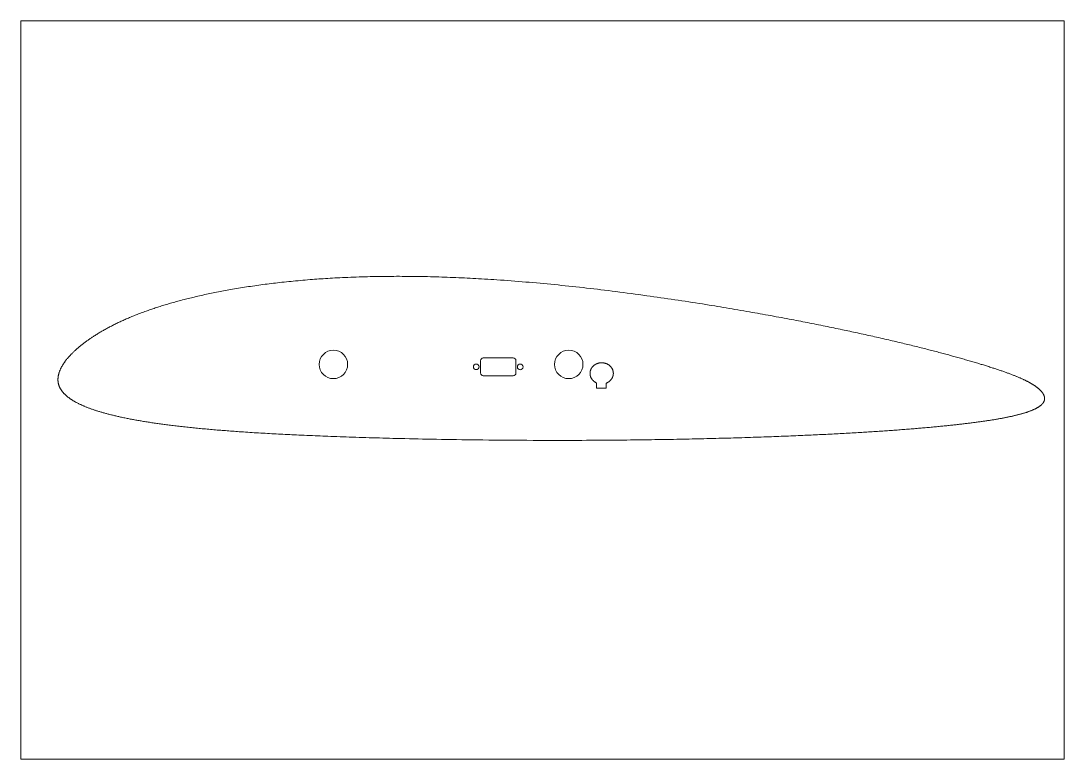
# Paper-space layout 'Sheet' of a CAD drawing. Header units: millimetres. Extents: x 0 to 594, y 0 to 420.
# The model-space entities are those that its viewports show. They can reach past a viewport. Long polylines and large blocks are cut down to what shows.
import ezdxf

# ---------------------------------------------------------------- set-up
doc = ezdxf.new("R2010")
doc.units = ezdxf.units.MM
doc.layers.add('Geometries', color=7, linetype='Continuous')

msp = doc.modelspace()

# ---------------------------------------------------------------- linework, layer by layer
at = {"layer": 'Geometries', "linetype": 'Continuous', "lineweight": 13}
for p, q in [((261.71, 226.68), (261.71, 219.68)), ((280.31, 228.28), (263.31, 228.28)), ((281.91, 219.68), (281.91, 226.68)), ((263.31, 218.08), (280.31, 218.08)), ((327.74, 210.96), (327.74, 214.04)), ((333.23, 213.87), (333.22, 210.96)), ((333.22, 210.96), (327.74, 210.96))]:
    msp.add_line(p, q, dxfattribs=at)
at = {"layer": 'Geometries', "linetype": 'Continuous', "lineweight": 13, "flags": 128}
for points in [[(532.47, 190.26), (533.13, 190.34), (533.79, 190.41), (534.45, 190.48), (535.1, 190.56), (535.75, 190.63), (536.4, 190.71), (537, 190.78), (537.61, 190.85), (538.21, 190.92), (538.8, 190.99), (539.39, 191.07), (539.98, 191.14), (540.57, 191.21), (541.15, 191.28), (541.73, 191.36), (542.31, 191.43), (542.87, 191.5), (543.43, 191.58), (543.98, 191.65), (544.53, 191.72), (545.09, 191.8), (545.65, 191.87), (546.2, 191.95), (546.75, 192.03), (547.29, 192.1), (547.83, 192.18), (548.35, 192.25), (548.88, 192.33), (549.4, 192.41), (549.93, 192.48), (550.45, 192.56), (550.97, 192.64), (551.49, 192.72), (552.01, 192.8), (552.52, 192.88), (553.02, 192.96), (553.53, 193.04), (554.02, 193.12), (554.52, 193.2), (555.01, 193.29), (555.5, 193.37), (555.97, 193.45), (556.44, 193.53), (556.91, 193.61), (557.37, 193.7), (557.84, 193.78), (558.31, 193.87), (558.77, 193.95), (559.22, 194.04), (559.68, 194.12), (560.13, 194.21), (560.57, 194.3), (561.02, 194.38), (561.45, 194.47), (561.89, 194.56), (562.32, 194.65), (562.74, 194.74), (563.17, 194.83), (563.58, 194.92), (563.96, 195), (564.34, 195.08), (564.71, 195.17), (565.08, 195.25), (565.45, 195.34), (565.81, 195.42), (566.2, 195.51), (566.59, 195.61), (566.97, 195.7), (567.35, 195.8), (567.72, 195.89), (568.09, 195.98), (568.45, 196.08), (568.8, 196.17), (569.15, 196.27), (569.51, 196.37), (569.86, 196.46), (570.2, 196.56), (570.54, 196.66), (570.88, 196.76), (571.21, 196.86), (571.54, 196.96), (571.87, 197.06), (572.18, 197.17), (572.5, 197.27), (572.81, 197.37), (573.12, 197.47), (573.42, 197.58), (573.72, 197.68), (573.99, 197.78), (574.25, 197.87), (574.51, 197.97), (574.77, 198.07), (575.02, 198.17), (575.27, 198.27), (575.51, 198.36), (575.74, 198.46), (575.97, 198.55), (576.19, 198.65), (576.41, 198.74), (576.63, 198.84), (576.84, 198.94), (577.05, 199.04), (577.27, 199.14), (577.48, 199.24), (577.69, 199.35), (577.9, 199.45), (578.1, 199.55), (578.3, 199.66), (578.49, 199.77), (578.68, 199.87), (578.86, 199.98), (579.04, 200.09), (579.22, 200.2), (579.39, 200.3), (579.55, 200.41), (579.71, 200.51), (579.86, 200.61), (580.01, 200.72), (580.15, 200.82), (580.29, 200.93), (580.43, 201.03), (580.57, 201.14), (580.7, 201.25), (580.82, 201.35), (580.94, 201.46), (581.06, 201.57), (581.17, 201.67), (581.27, 201.77), (581.37, 201.87), (581.47, 201.97), (581.56, 202.07), (581.65, 202.17), (581.74, 202.27), (581.82, 202.37), (581.9, 202.48), (581.98, 202.58), (582.06, 202.68), (582.13, 202.79), (582.19, 202.88), (582.25, 202.98), (582.31, 203.08), (582.37, 203.18), (582.42, 203.28), (582.48, 203.4), (582.53, 203.52), (582.58, 203.63), (582.63, 203.75), (582.67, 203.87), (582.71, 203.99), (582.74, 204.11), (582.77, 204.22), (582.8, 204.33), (582.82, 204.44), (582.84, 204.55), (582.85, 204.66), (582.87, 204.77), (582.87, 204.89), (582.88, 205), (582.88, 205.11), (582.88, 205.23), (582.88, 205.34), (582.87, 205.46), (582.86, 205.56), (582.85, 205.67), (582.83, 205.78), (582.81, 205.89), (582.79, 206), (582.77, 206.13), (582.73, 206.25), (582.7, 206.38), (582.66, 206.5), (582.62, 206.63), (582.57, 206.75), (582.53, 206.87), (582.48, 206.99), (582.43, 207.11), (582.37, 207.23), (582.31, 207.35), (582.25, 207.47), (582.19, 207.59), (582.12, 207.72), (582.05, 207.84), (581.97, 207.96), (581.89, 208.08), (581.82, 208.2), (581.73, 208.32), (581.65, 208.44), (581.55, 208.58), (581.44, 208.72), (581.33, 208.85), (581.22, 208.99), (581.11, 209.13), (580.99, 209.27), (580.86, 209.41), (580.73, 209.55), (580.6, 209.69), (580.45, 209.84), (580.31, 209.98), (580.16, 210.13), (580, 210.28), (579.84, 210.42), (579.69, 210.56), (579.53, 210.7), (579.36, 210.84), (579.2, 210.98), (579.03, 211.13), (578.85, 211.27), (578.67, 211.41), (578.49, 211.55), (578.3, 211.7), (578.1, 211.84), (577.89, 211.99), (577.69, 212.14), (577.48, 212.29), (577.26, 212.43), (577.04, 212.58), (576.82, 212.73), (576.59, 212.88), (576.36, 213.03), (576.12, 213.17), (575.88, 213.32), (575.65, 213.46), (575.42, 213.6), (575.18, 213.74), (574.94, 213.88), (574.7, 214.02), (574.46, 214.15), (574.21, 214.29), (573.97, 214.42), (573.72, 214.56), (573.46, 214.69), (573.2, 214.83), (572.94, 214.96), (572.65, 215.11), (572.36, 215.26), (572.06, 215.41), (571.76, 215.55), (571.45, 215.7), (571.14, 215.85), (570.83, 216), (570.51, 216.14), (570.19, 216.29), (569.86, 216.44), (569.54, 216.58), (569.22, 216.72), (568.89, 216.87), (568.55, 217.01), (568.21, 217.16), (567.87, 217.31), (567.52, 217.45), (567.16, 217.6), (566.81, 217.74), (566.46, 217.89), (566.1, 218.03), (565.74, 218.18), (565.38, 218.32), (564.94, 218.49), (564.5, 218.66), (564.06, 218.83), (563.61, 219), (563.16, 219.17), (562.7, 219.34), (562.26, 219.5), (561.82, 219.67), (561.37, 219.83), (560.92, 219.99), (560.47, 220.15), (560.01, 220.32), (559.55, 220.48), (559.08, 220.64), (558.59, 220.81), (558.1, 220.98), (557.6, 221.15), (557.1, 221.32), (556.59, 221.49), (556.09, 221.66), (555.57, 221.83), (555.06, 222), (554.54, 222.17), (554.02, 222.34), (553.49, 222.51), (552.96, 222.68), (552.34, 222.88), (551.71, 223.08), (551.07, 223.28), (550.43, 223.48), (549.84, 223.67), (549.24, 223.86), (548.64, 224.04), (548.03, 224.23), (547.42, 224.42), (546.81, 224.6), (546.2, 224.79), (545.52, 224.99), (544.84, 225.2), (544.15, 225.4), (543.46, 225.61), (542.76, 225.82), (542.07, 226.02), (541.37, 226.23), (540.66, 226.43), (539.95, 226.64), (539.24, 226.85), (538.54, 227.05), (537.83, 227.25), (537.12, 227.46), (536.41, 227.66), (535.68, 227.87), (534.95, 228.07), (534.21, 228.28), (533.48, 228.49), (532.73, 228.7), (532, 228.9), (531.26, 229.1), (530.53, 229.31), (529.78, 229.51), (529.02, 229.72), (528.26, 229.93), (527.49, 230.13), (526.72, 230.34), (525.95, 230.55), (525.17, 230.76), (524.39, 230.97), (523.56, 231.19), (522.73, 231.41), (521.89, 231.63), (521.05, 231.85), (520.2, 232.07), (519.36, 232.29), (518.55, 232.5), (517.75, 232.71), (516.94, 232.91), (516.13, 233.12), (515.31, 233.33), (514.4, 233.56), (513.49, 233.79), (512.57, 234.02), (511.64, 234.26), (510.71, 234.49), (509.78, 234.72), (508.85, 234.95), (507.91, 235.18), (506.96, 235.42), (506.02, 235.65), (505.07, 235.88), (504.11, 236.11), (503.16, 236.34), (502.2, 236.57), (501.23, 236.8), (500.27, 237.03), (499.25, 237.28), (498.23, 237.52), (497.2, 237.76), (496.17, 238), (495.14, 238.24), (494.1, 238.48), (492.97, 238.75), (491.83, 239.01), (490.69, 239.27), (489.54, 239.54), (488.39, 239.8), (487.23, 240.06), (486.07, 240.32), (485, 240.56), (483.93, 240.8), (482.86, 241.04), (481.78, 241.28), (480.7, 241.52), (479.61, 241.76), (478.52, 242), (477.43, 242.23), (476.34, 242.47), (475.24, 242.71), (474.14, 242.95), (473.03, 243.18), (471.99, 243.41), (470.94, 243.63), (469.89, 243.85), (468.84, 244.08), (467.78, 244.3), (466.56, 244.56), (465.33, 244.81), (464.1, 245.07), (462.87, 245.32), (461.63, 245.58), (460.41, 245.83), (459.19, 246.08), (457.96, 246.33), (456.73, 246.58), (455.48, 246.83), (454.21, 247.08), (452.95, 247.34), (451.68, 247.59), (450.41, 247.84), (449.14, 248.09), (447.86, 248.34), (446.58, 248.59), (445.29, 248.84), (444.01, 249.09), (442.72, 249.34), (441.42, 249.59), (440.13, 249.84), (438.83, 250.08), (437.39, 250.36), (435.95, 250.63), (434.51, 250.9), (433.07, 251.17), (431.62, 251.44), (430.08, 251.72), (428.54, 252), (426.99, 252.29), (425.44, 252.57), (423.89, 252.85), (422.33, 253.13), (420.85, 253.39), (419.38, 253.66), (417.9, 253.92), (416.42, 254.18), (414.93, 254.44), (413.27, 254.73), (411.6, 255.02), (409.93, 255.31), (408.26, 255.59), (406.59, 255.88), (404.91, 256.16), (403.22, 256.45), (401.54, 256.73), (399.93, 256.99), (398.32, 257.26), (396.71, 257.53), (395.09, 257.79), (393.48, 258.05), (391.86, 258.31), (389.94, 258.62), (388.03, 258.93), (386.11, 259.23), (384.18, 259.53), (382.21, 259.84), (380.24, 260.15), (378.27, 260.45), (376.29, 260.75), (374.31, 261.05), (372.32, 261.35), (370.34, 261.64), (368.34, 261.94), (366.35, 262.23), (364.35, 262.52), (362.35, 262.81), (360.35, 263.09), (358.34, 263.38), (356.33, 263.66), (354.12, 263.97), (351.9, 264.27), (349.68, 264.57), (347.46, 264.87), (345.24, 265.16), (343.09, 265.44), (340.95, 265.72), (338.8, 265.99), (336.64, 266.26), (334.49, 266.53), (332.33, 266.8), (330.3, 267.04), (328.26, 267.29), (326.22, 267.53), (324.18, 267.77), (322.14, 268), (320.09, 268.23), (318.05, 268.46), (316, 268.68), (313.95, 268.9), (311.9, 269.12), (309.88, 269.33), (307.87, 269.54), (305.85, 269.75), (303.83, 269.95), (301.78, 270.15), (299.72, 270.34), (297.66, 270.54), (295.6, 270.73), (293.54, 270.91), (291.51, 271.09), (289.49, 271.27), (287.46, 271.44), (285.44, 271.61), (283.37, 271.77), (281.3, 271.93), (279.23, 272.09), (277.16, 272.25), (275.09, 272.4), (273.02, 272.54), (270.95, 272.68), (269.23, 272.8), (267.51, 272.91), (265.79, 273.02), (264.06, 273.12), (262.34, 273.22), (260.62, 273.32), (259, 273.41), (257.38, 273.5), (255.75, 273.58), (254.13, 273.66), (252.51, 273.74), (250.89, 273.82), (249.27, 273.89), (247.65, 273.96), (246.02, 274.02), (244.4, 274.09), (242.81, 274.15), (241.22, 274.2), (239.63, 274.26), (238.04, 274.3), (236.43, 274.35), (234.81, 274.4), (233.19, 274.44), (231.58, 274.48), (229.96, 274.51), (228.37, 274.54), (226.79, 274.57), (225.21, 274.59), (223.62, 274.61), (222.01, 274.63), (220.39, 274.64), (218.78, 274.66), (217.17, 274.66), (215.56, 274.67), (213.95, 274.67), (212.34, 274.66), (210.63, 274.66), (208.93, 274.65), (207.23, 274.63), (205.54, 274.61), (203.84, 274.59), (202.14, 274.56), (200.55, 274.53), (198.95, 274.49), (197.36, 274.46), (195.76, 274.42), (194.17, 274.37), (192.58, 274.32), (190.99, 274.27), (189.4, 274.21), (187.82, 274.15), (186.23, 274.09), (184.68, 274.02), (183.12, 273.95), (181.57, 273.87), (180.02, 273.79), (178.71, 273.72), (177.4, 273.65), (176.08, 273.57), (174.77, 273.49), (173.46, 273.41), (172.16, 273.33), (170.92, 273.25), (169.69, 273.16), (168.46, 273.07), (167.23, 272.98), (166.01, 272.89), (164.64, 272.78), (163.27, 272.67), (161.91, 272.56), (160.54, 272.44), (159.18, 272.32), (157.82, 272.2), (156.46, 272.07), (155.1, 271.94), (153.82, 271.82), (152.53, 271.69), (151.24, 271.55), (149.96, 271.42), (148.68, 271.28), (147.4, 271.13), (146.19, 271), (144.99, 270.86), (143.79, 270.71), (142.59, 270.57), (141.39, 270.42), (140.2, 270.27), (139.01, 270.12), (137.82, 269.96), (136.63, 269.8), (135.44, 269.64), (134.28, 269.48), (133.12, 269.31), (131.96, 269.14), (130.8, 268.97), (129.63, 268.8), (128.46, 268.62), (127.29, 268.44), (126.13, 268.25), (124.96, 268.07), (123.82, 267.88), (122.69, 267.69), (121.56, 267.5), (120.43, 267.31), (119.42, 267.13), (118.41, 266.95), (117.41, 266.77), (116.41, 266.59), (115.42, 266.4), (114.42, 266.22), (113.43, 266.03), (112.45, 265.84), (111.47, 265.64), (110.49, 265.45), (109.52, 265.25), (108.55, 265.06), (107.58, 264.85), (106.61, 264.65), (105.65, 264.45), (104.69, 264.24), (103.69, 264.02), (102.69, 263.8), (101.7, 263.57), (100.71, 263.35), (99.72, 263.12), (98.74, 262.89), (97.9, 262.69), (97.06, 262.48), (96.23, 262.28), (95.4, 262.08), (94.57, 261.87), (93.74, 261.66), (92.92, 261.45), (92.02, 261.21), (91.12, 260.98), (90.22, 260.74), (89.33, 260.5), (88.44, 260.26), (87.64, 260.04), (86.84, 259.81), (86.04, 259.59), (85.25, 259.36), (84.46, 259.13), (83.67, 258.9), (82.89, 258.67), (82.17, 258.45), (81.46, 258.23), (80.75, 258.02), (80.04, 257.8), (79.34, 257.58), (78.63, 257.35), (77.93, 257.13), (77.24, 256.9), (76.55, 256.68), (75.86, 256.45), (75.17, 256.22), (74.49, 255.99), (73.84, 255.77), (73.2, 255.55), (72.57, 255.32), (71.93, 255.1), (71.3, 254.88), (70.58, 254.61), (69.85, 254.35), (69.13, 254.09), (68.42, 253.82), (67.71, 253.55), (67, 253.28), (66.3, 253.01), (65.66, 252.75), (65.02, 252.5), (64.38, 252.25), (63.75, 251.99), (63.13, 251.73), (62.5, 251.47), (61.88, 251.21), (61.26, 250.95), (60.65, 250.69), (60.04, 250.42), (59.43, 250.16), (58.83, 249.89), (58.27, 249.63), (57.7, 249.38), (57.15, 249.12), (56.59, 248.86), (56.04, 248.6), (55.46, 248.33), (54.88, 248.05), (54.31, 247.77), (53.74, 247.49), (53.17, 247.21), (52.61, 246.93), (52.08, 246.66), (51.56, 246.39), (51.04, 246.12), (50.52, 245.85), (50.01, 245.58), (49.5, 245.31), (49, 245.03), (48.5, 244.76), (48, 244.48), (47.5, 244.21), (47.02, 243.94), (46.54, 243.66), (46.07, 243.39), (45.6, 243.11), (45.11, 242.83), (44.63, 242.54), (44.14, 242.25), (43.67, 241.96), (43.19, 241.66), (42.73, 241.38), (42.28, 241.09), (41.82, 240.8), (41.38, 240.51), (40.98, 240.25), (40.59, 239.99), (40.2, 239.73), (39.81, 239.47), (39.43, 239.21), (39.05, 238.95), (38.67, 238.69), (38.3, 238.43), (37.93, 238.17), (37.56, 237.9), (37.2, 237.64), (36.84, 237.38), (36.49, 237.11), (36.13, 236.85), (35.79, 236.59), (35.44, 236.32), (35.09, 236.05), (34.73, 235.77), (34.38, 235.49), (34.04, 235.21), (33.7, 234.94), (33.36, 234.66), (33.04, 234.39), (32.73, 234.13), (32.42, 233.86), (32.11, 233.6), (31.81, 233.33), (31.51, 233.06), (31.21, 232.8), (30.92, 232.53), (30.62, 232.25), (30.33, 231.97), (30.03, 231.7), (29.75, 231.42), (29.46, 231.14), (29.18, 230.86), (28.95, 230.62), (28.71, 230.38), (28.48, 230.15), (28.26, 229.91), (28.04, 229.67), (27.82, 229.43), (27.6, 229.19), (27.36, 228.93), (27.13, 228.67), (26.91, 228.41), (26.69, 228.15), (26.47, 227.89), (26.26, 227.64), (26.06, 227.39), (25.86, 227.14), (25.67, 226.89), (25.48, 226.64), (25.29, 226.39), (25.12, 226.15), (24.95, 225.92), (24.78, 225.68), (24.62, 225.45), (24.46, 225.22), (24.31, 224.98), (24.15, 224.75), (24.01, 224.52), (23.86, 224.29), (23.72, 224.05), (23.58, 223.83), (23.45, 223.6), (23.33, 223.37), (23.2, 223.15), (23.08, 222.92), (22.96, 222.69), (22.84, 222.46), (22.73, 222.23), (22.62, 222), (22.52, 221.78), (22.42, 221.56), (22.32, 221.33), (22.23, 221.11), (22.14, 220.89), (22.05, 220.66), (21.97, 220.44), (21.89, 220.21), (21.81, 219.99), (21.74, 219.77), (21.67, 219.54), (21.61, 219.32), (21.55, 219.1), (21.49, 218.88), (21.44, 218.66), (21.39, 218.44), (21.35, 218.23), (21.31, 218.01), (21.27, 217.8), (21.24, 217.59), (21.21, 217.37), (21.19, 217.16), (21.16, 216.94), (21.15, 216.73), (21.13, 216.52), (21.12, 216.3), (21.12, 216.09), (21.12, 215.88), (21.12, 215.67), (21.13, 215.46), (21.14, 215.25), (21.15, 215.05), (21.17, 214.84), (21.2, 214.63), (21.22, 214.45), (21.25, 214.26), (21.28, 214.07), (21.32, 213.89), (21.36, 213.7), (21.4, 213.52), (21.45, 213.33), (21.5, 213.14), (21.55, 212.95), (21.61, 212.76), (21.68, 212.57), (21.74, 212.39), (21.81, 212.21), (21.88, 212.03), (21.96, 211.85), (22.04, 211.66), (22.13, 211.48), (22.21, 211.3), (22.31, 211.12), (22.4, 210.93), (22.5, 210.75), (22.61, 210.58), (22.71, 210.4), (22.82, 210.22), (22.94, 210.04), (23.06, 209.87), (23.18, 209.69), (23.3, 209.52), (23.43, 209.34), (23.58, 209.15), (23.73, 208.96), (23.88, 208.78), (24.04, 208.59), (24.2, 208.4), (24.35, 208.23), (24.51, 208.07), (24.67, 207.9), (24.83, 207.73), (25, 207.57), (25.16, 207.4), (25.34, 207.24), (25.53, 207.06), (25.73, 206.88), (25.93, 206.7), (26.14, 206.53), (26.35, 206.35), (26.56, 206.17), (26.78, 206), (27, 205.83), (27.23, 205.65), (27.46, 205.48), (27.69, 205.31), (27.93, 205.15), (28.16, 204.98), (28.41, 204.82), (28.63, 204.66), (28.86, 204.51), (29.1, 204.36), (29.33, 204.21), (29.57, 204.06), (29.81, 203.92), (30.05, 203.77), (30.3, 203.63), (30.55, 203.49), (30.85, 203.32), (31.15, 203.15), (31.46, 202.98), (31.77, 202.81), (32.09, 202.64), (32.41, 202.48), (32.74, 202.31), (33.07, 202.15), (33.4, 201.99), (33.74, 201.83), (34.08, 201.67), (34.43, 201.51), (34.76, 201.36), (35.09, 201.21), (35.43, 201.06), (35.77, 200.91), (36.12, 200.77), (36.49, 200.61), (36.86, 200.46), (37.24, 200.3), (37.62, 200.15), (38.01, 200), (38.4, 199.85), (38.77, 199.71), (39.15, 199.57), (39.53, 199.43), (39.91, 199.29), (40.3, 199.16), (40.69, 199.02), (41.08, 198.88), (41.48, 198.75), (41.88, 198.61), (42.28, 198.48), (42.68, 198.35), (43.09, 198.22), (43.49, 198.09), (43.9, 197.96), (44.33, 197.83), (44.76, 197.7), (45.19, 197.57), (45.63, 197.44), (46.07, 197.31), (46.51, 197.18), (46.95, 197.06), (47.39, 196.93), (47.84, 196.81), (48.3, 196.68), (48.76, 196.56), (49.23, 196.43), (49.7, 196.31), (50.17, 196.19), (50.65, 196.07), (51.13, 195.94), (51.61, 195.82), (52.09, 195.7), (52.58, 195.59), (53.08, 195.47), (53.57, 195.35), (54.07, 195.23), (54.57, 195.12), (55.13, 194.99), (55.69, 194.86), (56.25, 194.74), (56.82, 194.62), (57.39, 194.49), (58, 194.36), (58.62, 194.23), (59.23, 194.11), (59.86, 193.98), (60.48, 193.85), (61.12, 193.73), (61.72, 193.61), (62.32, 193.49), (62.92, 193.38), (63.53, 193.26), (64.15, 193.15), (64.77, 193.04), (65.39, 192.92), (66.01, 192.81), (66.64, 192.7), (67.27, 192.59), (67.89, 192.48), (68.52, 192.38), (69.15, 192.27), (69.78, 192.17), (70.47, 192.06), (71.16, 191.94), (71.86, 191.83), (72.56, 191.72), (73.26, 191.61), (73.97, 191.51), (74.64, 191.4), (75.31, 191.3), (75.99, 191.2), (76.67, 191.11), (77.35, 191.01), (78.04, 190.91), (78.73, 190.81), (79.42, 190.72), (80.11, 190.62), (80.81, 190.53), (81.5, 190.44), (82.2, 190.34), (82.89, 190.25), (83.59, 190.16), (84.39, 190.06), (85.19, 189.96), (85.99, 189.86), (86.8, 189.76), (87.61, 189.66), (88.43, 189.57), (89.25, 189.47), (90.07, 189.38), (90.94, 189.28), (91.81, 189.18), (92.69, 189.08), (93.56, 188.98), (94.45, 188.89), (95.33, 188.79), (96.19, 188.7), (97.06, 188.61), (97.93, 188.52), (98.8, 188.44), (99.68, 188.35), (100.56, 188.26), (101.45, 188.18), (102.33, 188.09), (103.27, 188), (104.2, 187.91), (105.14, 187.83), (106.09, 187.74), (107.03, 187.66), (107.98, 187.57), (108.94, 187.49), (109.9, 187.41), (110.86, 187.33), (111.82, 187.24), (112.79, 187.16), (113.76, 187.09), (114.68, 187.01), (115.6, 186.94), (116.53, 186.87), (117.46, 186.79), (118.39, 186.72), (119.38, 186.65), (120.37, 186.57), (121.37, 186.5), (122.37, 186.43), (123.37, 186.36), (124.38, 186.29), (125.57, 186.2), (126.76, 186.12), (127.96, 186.04), (129.16, 185.96), (130.39, 185.88), (131.62, 185.8), (132.86, 185.72), (134.1, 185.65), (135.35, 185.57), (136.6, 185.49), (137.85, 185.42), (139.11, 185.35), (140.37, 185.27), (141.63, 185.2), (142.89, 185.13), (144.16, 185.06), (145.41, 184.99), (146.67, 184.93), (147.92, 184.86), (149.18, 184.8), (150.47, 184.73), (151.76, 184.67), (153.06, 184.6), (154.36, 184.54), (155.66, 184.48), (156.96, 184.42), (158.27, 184.36), (159.8, 184.29), (161.33, 184.22), (162.87, 184.15), (164.41, 184.08), (165.96, 184.02), (167.5, 183.95), (168.97, 183.89), (170.43, 183.83), (171.9, 183.78), (173.37, 183.72), (174.85, 183.66), (176.56, 183.6), (178.27, 183.53), (179.99, 183.47), (181.71, 183.41), (183.43, 183.35), (185.16, 183.29), (186.89, 183.23), (188.79, 183.17), (190.7, 183.11), (192.61, 183.04), (194.53, 182.98), (196.45, 182.92), (198.37, 182.87), (200.3, 182.81), (202.23, 182.75), (204.16, 182.7), (206.09, 182.65), (207.99, 182.59), (209.9, 182.54), (211.81, 182.49), (213.72, 182.45), (216.2, 182.38), (218.69, 182.33), (221.18, 182.27), (223.68, 182.21), (226.18, 182.16), (228.68, 182.1), (231.19, 182.05), (233.95, 182), (236.71, 181.95), (239.48, 181.9), (242.25, 181.85), (245.02, 181.81), (248.01, 181.76), (251, 181.71), (253.99, 181.67), (256.99, 181.63), (259.99, 181.6), (262.99, 181.56), (266.53, 181.52), (270.07, 181.49), (273.61, 181.46), (277.16, 181.43), (280.77, 181.41), (284.38, 181.39), (288, 181.37), (291.61, 181.35), (295.22, 181.34), (298.83, 181.34), (302.44, 181.33), (305.27, 181.33), (308.09, 181.33), (310.91, 181.34), (313.73, 181.34), (316.55, 181.35), (319.31, 181.36), (322.07, 181.37), (324.83, 181.39), (327.59, 181.4), (329.79, 181.42), (331.99, 181.43), (334.18, 181.45), (336.37, 181.46), (338.57, 181.48), (340.71, 181.5), (342.86, 181.53), (345, 181.55), (347.14, 181.57), (349.12, 181.59), (351.1, 181.62), (353.07, 181.64), (355.04, 181.67), (357.01, 181.7), (358.97, 181.72), (360.93, 181.75), (362.73, 181.78), (364.52, 181.81), (366.31, 181.84), (368.09, 181.87), (369.88, 181.9), (371.66, 181.93), (373.43, 181.97), (375.21, 182), (376.98, 182.03), (378.74, 182.07), (380.51, 182.11), (382.27, 182.14), (383.93, 182.18), (385.58, 182.22), (387.23, 182.25), (388.88, 182.29), (390.52, 182.33), (392.26, 182.37), (394, 182.42), (395.73, 182.46), (397.46, 182.51), (399.18, 182.55), (400.91, 182.6), (402.52, 182.64), (404.14, 182.69), (405.75, 182.73), (407.36, 182.78), (408.96, 182.83), (410.56, 182.88), (412.16, 182.93), (413.75, 182.98), (415.34, 183.03), (416.92, 183.08), (418.47, 183.13), (420.02, 183.18), (421.56, 183.23), (423.1, 183.29), (424.52, 183.34), (425.93, 183.39), (427.34, 183.44), (428.75, 183.49), (430.15, 183.54), (431.53, 183.6), (432.9, 183.65), (434.26, 183.7), (435.63, 183.75), (437.01, 183.81), (438.4, 183.87), (439.78, 183.92), (441.15, 183.98), (442.52, 184.04), (443.89, 184.1), (445.25, 184.16), (446.44, 184.21), (447.63, 184.26), (448.81, 184.31), (449.99, 184.37), (451.16, 184.42), (452.34, 184.48), (453.51, 184.53), (454.67, 184.59), (455.89, 184.65), (457.1, 184.71), (458.31, 184.77), (459.52, 184.83), (460.72, 184.89), (461.92, 184.95), (463.06, 185.01), (464.2, 185.07), (465.33, 185.13), (466.46, 185.19), (467.58, 185.25), (468.7, 185.31), (469.82, 185.37), (470.94, 185.43), (472.1, 185.5), (473.26, 185.56), (474.41, 185.63), (475.56, 185.7), (476.71, 185.77), (477.85, 185.83), (478.83, 185.89), (479.8, 185.95), (480.77, 186.01), (481.74, 186.07), (482.7, 186.13), (483.66, 186.19), (484.61, 186.25), (485.66, 186.32), (486.7, 186.39), (487.74, 186.46), (488.78, 186.53), (489.81, 186.59), (490.74, 186.66), (491.67, 186.72), (492.6, 186.79), (493.52, 186.85), (494.44, 186.91), (495.33, 186.98), (496.23, 187.04), (497.12, 187.11), (498.01, 187.17), (498.91, 187.24), (499.81, 187.31), (500.71, 187.37), (501.6, 187.44), (502.49, 187.51), (503.37, 187.58), (504.25, 187.65), (505.13, 187.71), (506, 187.78), (506.87, 187.85), (507.74, 187.92), (508.6, 187.99), (509.46, 188.07), (510.31, 188.14), (511.09, 188.2), (511.87, 188.27), (512.64, 188.33), (513.41, 188.4), (514.18, 188.47), (514.94, 188.54), (515.77, 188.61), (516.59, 188.68), (517.41, 188.76), (518.23, 188.83), (519.04, 188.91), (519.85, 188.98), (520.66, 189.06), (521.39, 189.13), (522.12, 189.2), (522.85, 189.27), (523.57, 189.34), (524.29, 189.41), (525.01, 189.48), (525.73, 189.55), (526.43, 189.62), (527.14, 189.7), (527.84, 189.77), (528.54, 189.84), (529.24, 189.91), (529.89, 189.98), (530.54, 190.05), (531.19, 190.12), (531.83, 190.19), (532.47, 190.26)], [(327.74, 214.04), (327.6, 214.11), (327.46, 214.17), (327.32, 214.25), (327.19, 214.32), (327.05, 214.4), (326.92, 214.48), (326.8, 214.56), (326.67, 214.64), (326.55, 214.73), (326.43, 214.82), (326.31, 214.91), (326.19, 215.01), (326.07, 215.11), (325.96, 215.21), (325.85, 215.32), (325.74, 215.42), (325.64, 215.53), (325.54, 215.64), (325.44, 215.76), (325.34, 215.87), (325.25, 215.99), (325.16, 216.11), (325.08, 216.23), (325, 216.34), (324.93, 216.46), (324.86, 216.57), (324.79, 216.69), (324.72, 216.81), (324.66, 216.93), (324.6, 217.06), (324.53, 217.19), (324.48, 217.33), (324.42, 217.46), (324.37, 217.6), (324.33, 217.73), (324.28, 217.87), (324.25, 218.01), (324.21, 218.14), (324.18, 218.29), (324.15, 218.43), (324.12, 218.57), (324.1, 218.71), (324.08, 218.86), (324.07, 219), (324.06, 219.15), (324.05, 219.29), (324.05, 219.43), (324.05, 219.58), (324.06, 219.72), (324.07, 219.87), (324.08, 220.01), (324.1, 220.16), (324.12, 220.29), (324.14, 220.42), (324.16, 220.55), (324.19, 220.68), (324.22, 220.81), (324.26, 220.94), (324.3, 221.08), (324.34, 221.22), (324.39, 221.35), (324.44, 221.49), (324.49, 221.63), (324.55, 221.76), (324.61, 221.89), (324.68, 222.02), (324.74, 222.14), (324.82, 222.27), (324.89, 222.4), (324.97, 222.53), (325.05, 222.65), (325.14, 222.77), (325.23, 222.89), (325.32, 223.01), (325.41, 223.13), (325.51, 223.24), (325.61, 223.35), (325.72, 223.46), (325.82, 223.57), (325.93, 223.67), (326.04, 223.78), (326.17, 223.89), (326.3, 223.99), (326.43, 224.1), (326.57, 224.2), (326.7, 224.29), (326.83, 224.38), (326.96, 224.46), (327.09, 224.54), (327.23, 224.62), (327.36, 224.69), (327.5, 224.76), (327.64, 224.83), (327.78, 224.89), (327.92, 224.95), (328.06, 225.01), (328.21, 225.07), (328.35, 225.12), (328.5, 225.17), (328.65, 225.22), (328.81, 225.26), (328.96, 225.3), (329.11, 225.34), (329.27, 225.37), (329.42, 225.4), (329.58, 225.43), (329.73, 225.45), (329.89, 225.47), (330.05, 225.48), (330.22, 225.5), (330.4, 225.51), (330.57, 225.51), (330.75, 225.51), (330.92, 225.51), (331.08, 225.5), (331.24, 225.49), (331.39, 225.48), (331.55, 225.46), (331.71, 225.44), (331.86, 225.42), (332.01, 225.39), (332.17, 225.36), (332.32, 225.33), (332.47, 225.29), (332.62, 225.25), (332.77, 225.21), (332.92, 225.16), (333.07, 225.11), (333.22, 225.06), (333.37, 225), (333.51, 224.94), (333.65, 224.88), (333.79, 224.81), (333.93, 224.75), (334.07, 224.67), (334.21, 224.6), (334.34, 224.52), (334.49, 224.43), (334.63, 224.34), (334.77, 224.24), (334.9, 224.14), (335.04, 224.04), (335.15, 223.95), (335.27, 223.85), (335.38, 223.75), (335.49, 223.64), (335.6, 223.54), (335.71, 223.43), (335.81, 223.33), (335.9, 223.22), (336, 223.1), (336.09, 222.99), (336.18, 222.87), (336.27, 222.75), (336.36, 222.63), (336.44, 222.5), (336.51, 222.38), (336.59, 222.25), (336.66, 222.12), (336.73, 221.99), (336.79, 221.86), (336.85, 221.72), (336.91, 221.59), (336.96, 221.45), (337.01, 221.32), (337.06, 221.19), (337.1, 221.06), (337.13, 220.93), (337.17, 220.8), (337.2, 220.67), (337.23, 220.54), (337.25, 220.4), (337.27, 220.26), (337.29, 220.12), (337.31, 219.97), (337.32, 219.83), (337.33, 219.69), (337.33, 219.55), (337.33, 219.4), (337.33, 219.26), (337.32, 219.12), (337.31, 218.97), (337.29, 218.83), (337.27, 218.69), (337.25, 218.54), (337.23, 218.4), (337.2, 218.26), (337.16, 218.12), (337.13, 217.98), (337.08, 217.84), (337.04, 217.7), (336.99, 217.56), (336.94, 217.42), (336.88, 217.29), (336.83, 217.17), (336.77, 217.04), (336.71, 216.92), (336.65, 216.8), (336.59, 216.68), (336.52, 216.57), (336.44, 216.44), (336.36, 216.32), (336.27, 216.19), (336.19, 216.07), (336.1, 215.96), (336.01, 215.84), (335.91, 215.73), (335.81, 215.62), (335.71, 215.51), (335.61, 215.4), (335.5, 215.3), (335.39, 215.19), (335.28, 215.09), (335.16, 214.99), (335.04, 214.9), (334.92, 214.8), (334.8, 214.71), (334.67, 214.62), (334.54, 214.54), (334.41, 214.46), (334.28, 214.38), (334.15, 214.3), (334.01, 214.23), (333.86, 214.15), (333.7, 214.07), (333.55, 214), (333.39, 213.94), (333.23, 213.87)]]:
    msp.add_lwpolyline(points, dxfattribs=at)
at = {"layer": 'Geometries', "linetype": 'Continuous', "lineweight": 13}
for centre, radius in [((177.95, 224.55), 8.1), ((311.95, 224.55), 8.1), ((259.27, 223.18), 1.6), ((284.32, 223.13), 1.6)]:
    msp.add_circle(centre, radius, dxfattribs=at)
for centre, start, end in [((263.31, 226.68), 90, 180), ((280.31, 226.68), 0, 90), ((263.31, 219.68), 180, 270), ((280.31, 219.68), 270, 0)]:
    msp.add_arc(centre, 1.6, start, end, dxfattribs=at)

psp = doc.layouts.new('Sheet')

# ---------------------------------------------------------------- viewports
at = {"layer": '0'}
psp.add_viewport(center=(297, 210), size=(594, 420), view_center_point=(297, 210), view_height=420, dxfattribs=at)

doc.saveas('drawing.dxf')
